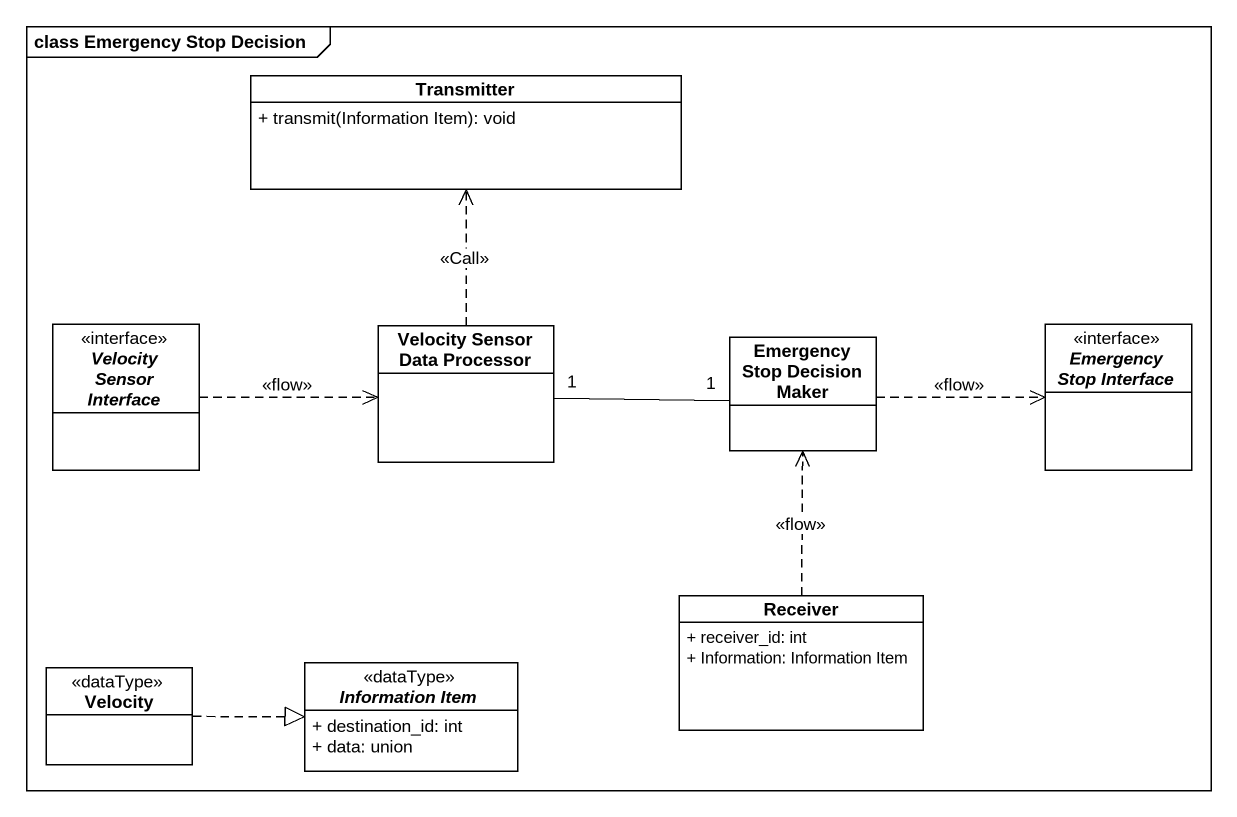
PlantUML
@startuml
mainframe class Emergency Stop Decision
hide circle
hide empty members
skinparam classAttributeIconSize 0
class Transmitter {
  + transmit(Information Item): void
}
interface "Velocity Sensor Interface" as Velocity_Sensor_Interface
class "Velocity Sensor Data Processor" as Velocity_Sensor_Data
class "Emergency Stop Decision Maker" as Emergency_Stop_Decision
interface "Emergency Stop Interface" as Emergency_Stop_Interface
class Receiver {
  + receiver_id: int
  + Information: Information Item
}
class Velocity <<dataType>>
abstract class "Information Item" as Information_Item <<dataType>> {
  + destination_id: int
  + data: union
}
Velocity_Sensor_Interface .right.> Velocity_Sensor_Data : <<flow>>
Velocity_Sensor_Data .up.> Transmitter : <<Call>>
Velocity_Sensor_Data "1" -right- "1" Emergency_Stop_Decision
Emergency_Stop_Decision .right.> Emergency_Stop_Interface : <<flow>>
Receiver .up.> Emergency_Stop_Decision : <<flow>>
Velocity .right.|> Information_Item
@enduml
